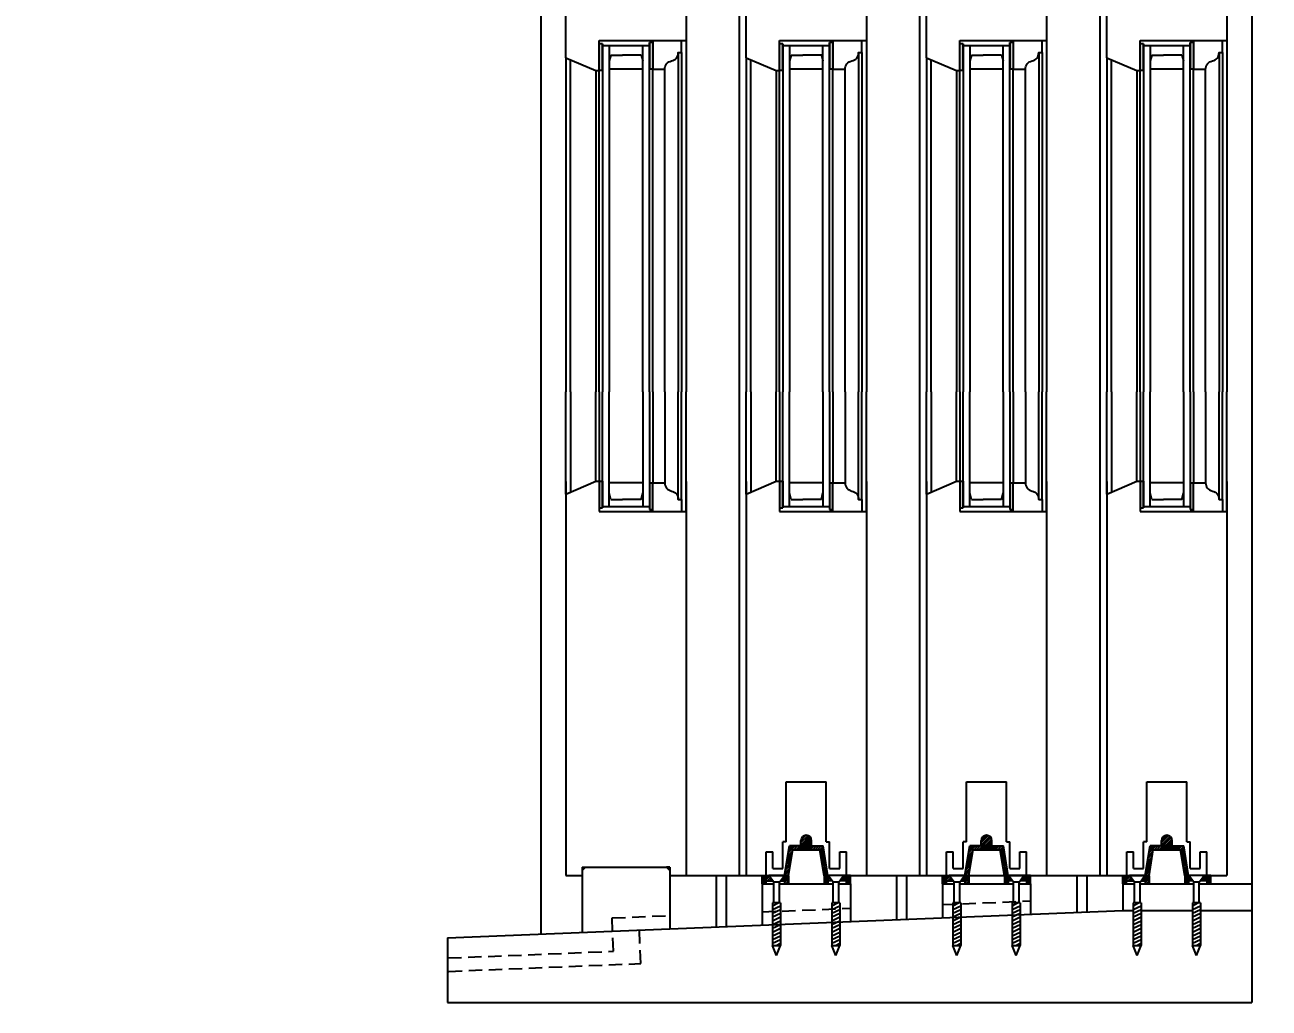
# Model space of a CAD drawing. Header units: inches. Extents: x 1985 to 11287, y 379 to 3234.
# Drawn here: x 7293.21 to 7316.5, y 1508.25 to 1526.64 of the extents above; entities that cross this region are included whole.
import ezdxf

# ---------------------------------------------------------------- set-up
doc = ezdxf.new("R2010")
doc.units = ezdxf.units.IN
doc.header["$MEASUREMENT"] = 0
doc.linetypes.add('HIDDEN', pattern=[0.375, 0.25, -0.125])
doc.layers.get('0').update_dxf_attribs({"linetype": 'CONTINUOUS'})
doc.layers.get('Defpoints').update_dxf_attribs({"linetype": 'CONTINUOUS'})
for name, color, linetype in [('glass 99', 6, 'CONTINUOUS'), ('glazing tape 99', 7, 'CONTINUOUS'), ('hardware 99', 94, 'CONTINUOUS'), ('wood detail 99', 7, 'CONTINUOUS')]:
    doc.layers.add(name, color=color, linetype=linetype)
doc.styles.get("Standard").update_dxf_attribs({"font": 'txt.shx', "width": 0.8})
doc.dimstyles.new('Elevation', dxfattribs={"dimscale": 2, "dimtxt": 0.75, "dimasz": 0.0625, "dimexe": 0.0625, "dimexo": 0.0625, "dimgap": 0.0625, "dimtad": 1, "dimdec": 5, "dimzin": 0, "dimdsep": 46, "dimlunit": 5, "dimtxsty": 'Standard', "dimblk1": 'OBLIQUE', "dimblk2": 'OBLIQUE', "dimsah": 1, "dimcen": 2, "dimdle": 0.0625, "dimclrd": 1, "dimclre": 1, "dimadec": 1, "dimazin": 0, "dimtfac": 0.375, "dimtdec": 5, "dimtmove": 0, "dimatfit": 3, "dimldrblk": 'OBLIQUE', "dimfxl": 1, "dimfrac": 2, "dimtolj": 1, "dimtzin": 0, "dimarcsym": 0})

# ---------------------------------------------------------------- blocks, each defined once
blk = doc.blocks.new('_OBLIQUE')
at = {"color": 0, "linetype": 'ByBlock'}
blk.add_line((-0.5, -0.5), (0.5, 0.5), dxfattribs=at)
blk = doc.blocks.new('*D167')
at = {"layer": 'Defpoints', "color": 0}
for p in [(7365.412, 1559.165), (7335.455, 1503.481), (7204.665, 1497.57), (7336.866, 1497.57), (7336.866, 1497.57)]:
    blk.add_point(p, dxfattribs=at)
at = {"layer": 'wood detail 99', "color": 1, "lineweight": -2}
blk.add_arc((7336.866, 1497.57), 6.078, 65.1346, 180, dxfattribs=at)
at = {"layer": 'wood detail 99', "color": 1, "lineweight": -2, "xscale": 0.125, "yscale": 0.125, "zscale": 0.125}
for p, rotation in [((7339.421, 1503.084), 335.1346450684126), ((7330.788, 1497.57), 270.000000000004)]:
    blk.add_blockref('_OBLIQUE', p, dxfattribs=dict(at, rotation=rotation))
at = {"layer": 'wood detail 99', "color": 0, "insert": (7333.123, 1503.429), "char_height": 1.5, "attachment_point": 5, "rotation": 32.5673}
blk.add_mtext('\\A1;114.9°"', dxfattribs=at)

msp = doc.modelspace()

# ---------------------------------------------------------------- hatches: boundary and pattern name
at = {"layer": 'glazing tape 99'}
h = msp.add_hatch(color=7, dxfattribs=at)
h.paths.add_polyline_path([(7304.898065, 1525.812655), (7304.960565, 1525.812655), (7304.960565, 1526.312655), (7304.898065, 1526.312655)])
h.paths.add_polyline_path([(7303.960565, 1525.789155), (7304.023065, 1525.789155), (7304.023065, 1526.289155), (7303.960565, 1526.289155)])
h = msp.add_hatch(color=7, dxfattribs=at)
h.paths.add_polyline_path([(7304.898065, 1525.812655), (7304.960565, 1525.812655), (7304.960565, 1526.312655), (7304.898065, 1526.312655)])
h.paths.add_polyline_path([(7303.960565, 1525.789155), (7304.023065, 1525.789155), (7304.023065, 1526.289155), (7303.960565, 1526.289155)])
h = msp.add_hatch(color=7, dxfattribs=at)
h.paths.add_polyline_path([(7308.273067, 1525.812655), (7308.335567, 1525.812655), (7308.335567, 1526.312655), (7308.273067, 1526.312655)])
h.paths.add_polyline_path([(7307.335567, 1525.789155), (7307.398067, 1525.789155), (7307.398067, 1526.289155), (7307.335567, 1526.289155)])
h = msp.add_hatch(color=7, dxfattribs=at)
h.paths.add_polyline_path([(7308.273067, 1525.812655), (7308.335567, 1525.812655), (7308.335567, 1526.312655), (7308.273067, 1526.312655)])
h.paths.add_polyline_path([(7307.335567, 1525.789155), (7307.398067, 1525.789155), (7307.398067, 1526.289155), (7307.335567, 1526.289155)])
h = msp.add_hatch(color=7, dxfattribs=at)
h.paths.add_polyline_path([(7311.648069, 1525.812655), (7311.710569, 1525.812655), (7311.710569, 1526.312655), (7311.648069, 1526.312655)])
h.paths.add_polyline_path([(7310.710569, 1525.789155), (7310.773069, 1525.789155), (7310.773069, 1526.289155), (7310.710569, 1526.289155)])
h = msp.add_hatch(color=7, dxfattribs=at)
h.paths.add_polyline_path([(7311.648069, 1525.812655), (7311.710569, 1525.812655), (7311.710569, 1526.312655), (7311.648069, 1526.312655)])
h.paths.add_polyline_path([(7310.710569, 1525.789155), (7310.773069, 1525.789155), (7310.773069, 1526.289155), (7310.710569, 1526.289155)])
h = msp.add_hatch(color=7, dxfattribs=at)
h.paths.add_polyline_path([(7315.023073, 1525.812655), (7315.085573, 1525.812655), (7315.085573, 1526.312655), (7315.023073, 1526.312655)])
h.paths.add_polyline_path([(7314.085573, 1525.789155), (7314.148073, 1525.789155), (7314.148073, 1526.289155), (7314.085573, 1526.289155)])
h = msp.add_hatch(color=7, dxfattribs=at)
h.paths.add_polyline_path([(7315.023073, 1525.812655), (7315.085573, 1525.812655), (7315.085573, 1526.312655), (7315.023073, 1526.312655)])
h.paths.add_polyline_path([(7314.085573, 1525.789155), (7314.148073, 1525.789155), (7314.148073, 1526.289155), (7314.085573, 1526.289155)])
h = msp.add_hatch(color=7, dxfattribs=at)
h.paths.add_polyline_path([(7304.898065, 1517.578269), (7304.960565, 1517.578269), (7304.960565, 1518.078269), (7304.898065, 1518.078269)])
h.paths.add_polyline_path([(7303.960565, 1517.606219), (7304.023065, 1517.606219), (7304.023065, 1518.106219), (7303.960565, 1518.106219)])
h = msp.add_hatch(color=7, dxfattribs=at)
h.paths.add_polyline_path([(7308.273067, 1517.578269), (7308.335567, 1517.578269), (7308.335567, 1518.078269), (7308.273067, 1518.078269)])
h.paths.add_polyline_path([(7307.335567, 1517.606219), (7307.398067, 1517.606219), (7307.398067, 1518.106219), (7307.335567, 1518.106219)])
h = msp.add_hatch(color=7, dxfattribs=at)
h.paths.add_polyline_path([(7311.648069, 1517.578269), (7311.710569, 1517.578269), (7311.710569, 1518.078269), (7311.648069, 1518.078269)])
h.paths.add_polyline_path([(7310.710569, 1517.606219), (7310.773069, 1517.606219), (7310.773069, 1518.106219), (7310.710569, 1518.106219)])
h = msp.add_hatch(color=7, dxfattribs=at)
h.paths.add_polyline_path([(7315.023071, 1517.578269), (7315.085571, 1517.578269), (7315.085571, 1518.078269), (7315.023071, 1518.078269)])
h.paths.add_polyline_path([(7314.085571, 1517.606219), (7314.148071, 1517.606219), (7314.148071, 1518.106219), (7314.085571, 1518.106219)])
at = {"layer": 'hardware 99'}
h = msp.add_hatch(dxfattribs=at)
h.set_pattern_fill('ANSI31', color=256, scale=0.25, style=0)
h.set_pattern_definition([(45, (7651.740737, -380.832976), (-0.0220970869, 0.0220970869), [])])
h.paths.add_polyline_path([(7307.136155, 1510.731218), (7307.010567, 1510.731218), (7307.010567, 1510.571218), (7307.082567, 1510.571218), (7307.082567, 1510.631218), (7307.209685, 1510.631218)])
h.paths.add_polyline_path([(7307.501622, 1510.719591), (7307.581743, 1511.209218), (7308.089391, 1511.209218), (7308.169512, 1510.719591), (7308.169512, 1510.571218), (7308.241512, 1510.571218), (7308.241512, 1510.631218), (7308.319685, 1510.631218), (7308.246155, 1510.731218), (7308.240567, 1510.731218), (7308.150567, 1511.281218), (7307.935567, 1511.281218), (7307.935567, 1511.381218, 1), (7307.735567, 1511.381218), (7307.735567, 1511.281218), (7307.520567, 1511.281218), (7307.430567, 1510.731218), (7307.424979, 1510.731218), (7307.35145, 1510.631218), (7307.429622, 1510.631218), (7307.429622, 1510.571218), (7307.501622, 1510.571218)])
h.paths.add_polyline_path([(7308.660567, 1510.731218), (7308.534979, 1510.731218), (7308.46145, 1510.631218), (7308.588567, 1510.631218), (7308.588567, 1510.571218), (7308.660567, 1510.571218)])
h = msp.add_hatch(dxfattribs=at)
h.set_pattern_fill('ANSI31', color=256, scale=0.25, style=0)
h.set_pattern_definition([(45, (7655.11574, -380.832976), (-0.0220970869, 0.0220970869), [])])
h.paths.add_polyline_path([(7310.511157, 1510.731218), (7310.385569, 1510.731218), (7310.385569, 1510.571218), (7310.457569, 1510.571218), (7310.457569, 1510.631218), (7310.584687, 1510.631218)])
h.paths.add_polyline_path([(7310.876624, 1510.719591), (7310.956745, 1511.209218), (7311.464393, 1511.209218), (7311.544514, 1510.719591), (7311.544514, 1510.571218), (7311.616514, 1510.571218), (7311.616514, 1510.631218), (7311.694687, 1510.631218), (7311.621157, 1510.731218), (7311.615569, 1510.731218), (7311.525569, 1511.281218), (7311.310569, 1511.281218), (7311.310569, 1511.381218, 1), (7311.110569, 1511.381218), (7311.110569, 1511.281218), (7310.895569, 1511.281218), (7310.805569, 1510.731218), (7310.799981, 1510.731218), (7310.726451, 1510.631218), (7310.804624, 1510.631218), (7310.804624, 1510.571218), (7310.876624, 1510.571218)])
h.paths.add_polyline_path([(7312.035569, 1510.731218), (7311.909981, 1510.731218), (7311.836451, 1510.631218), (7311.963569, 1510.631218), (7311.963569, 1510.571218), (7312.035569, 1510.571218)])
h = msp.add_hatch(dxfattribs=at)
h.set_pattern_fill('ANSI31', color=256, scale=0.25, style=0)
h.set_pattern_definition([(45, (7658.49074, -380.832976), (-0.0220970869, 0.0220970869), [])])
h.paths.add_polyline_path([(7313.886159, 1510.731218), (7313.760571, 1510.731218), (7313.760571, 1510.571218), (7313.832571, 1510.571218), (7313.832571, 1510.631218), (7313.959688, 1510.631218)])
h.paths.add_polyline_path([(7314.251626, 1510.719591), (7314.331747, 1511.209218), (7314.839395, 1511.209218), (7314.919516, 1510.719591), (7314.919516, 1510.571218), (7314.991516, 1510.571218), (7314.991516, 1510.631218), (7315.069688, 1510.631218), (7314.996159, 1510.731218), (7314.990571, 1510.731218), (7314.900571, 1511.281218), (7314.685571, 1511.281218), (7314.685571, 1511.381218, 1), (7314.485571, 1511.381218), (7314.485571, 1511.281218), (7314.270571, 1511.281218), (7314.180571, 1510.731218), (7314.174983, 1510.731218), (7314.101453, 1510.631218), (7314.179626, 1510.631218), (7314.179626, 1510.571218), (7314.251626, 1510.571218)])
h.paths.add_polyline_path([(7315.410571, 1510.731218), (7315.284983, 1510.731218), (7315.211453, 1510.631218), (7315.338571, 1510.631218), (7315.338571, 1510.571218), (7315.410571, 1510.571218)])

# ---------------------------------------------------------------- linework, layer by layer
at = {"layer": 'glass 99', "color": 6}
for p, q in [((7304.023065, 1526.289155), (7304.023065, 1519.777691)), ((7304.023065, 1526.257969), (7304.898065, 1526.257969)), ((7304.023065, 1526.257969), (7304.898065, 1526.257969)), ((7304.148065, 1526.257969), (7304.148065, 1519.777691)), ((7304.773065, 1519.777691), (7304.773065, 1526.257969)), ((7304.898065, 1519.777691), (7304.898065, 1526.312655)), ((7307.398067, 1526.289155), (7307.398067, 1519.777691)), ((7307.398067, 1526.257969), (7308.273067, 1526.257969)), ((7307.398067, 1526.257969), (7308.273067, 1526.257969)), ((7307.523067, 1526.257969), (7307.523067, 1519.777691)), ((7308.148067, 1519.777691), (7308.148067, 1526.257969)), ((7308.273067, 1519.777691), (7308.273067, 1526.312655)), ((7310.773069, 1526.289155), (7310.773069, 1519.777691)), ((7310.773069, 1526.257969), (7311.648069, 1526.257969)), ((7310.773069, 1526.257969), (7311.648069, 1526.257969)), ((7310.898069, 1526.257969), (7310.898069, 1519.777691)), ((7311.523069, 1519.777691), (7311.523069, 1526.257969)), ((7311.648069, 1519.777691), (7311.648069, 1526.312655)), ((7314.148071, 1526.289155), (7314.148071, 1519.777691)), ((7314.148073, 1526.257969), (7315.023073, 1526.257969)), ((7314.148073, 1526.257969), (7315.023073, 1526.257969)), ((7314.273071, 1526.257969), (7314.273071, 1519.777691)), ((7314.898071, 1519.777691), (7314.898071, 1526.257969)), ((7315.023071, 1519.777691), (7315.023071, 1526.312655)), ((7304.178057, 1526.077035), (7304.148065, 1525.969252)), ((7304.178057, 1526.077035), (7304.148065, 1525.969252)), ((7304.178057, 1526.077035), (7304.398065, 1526.077035)), ((7304.178057, 1526.077035), (7304.398065, 1526.077035)), ((7304.743074, 1526.077035), (7304.398065, 1526.077035)), ((7304.743074, 1526.077035), (7304.398065, 1526.077035)), ((7304.743074, 1526.077035), (7304.773065, 1525.969252)), ((7304.743074, 1526.077035), (7304.773065, 1525.969252)), ((7307.553059, 1526.077035), (7307.523067, 1525.969252)), ((7307.553059, 1526.077035), (7307.523067, 1525.969252)), ((7307.553059, 1526.077035), (7307.773067, 1526.077035)), ((7307.553059, 1526.077035), (7307.773067, 1526.077035)), ((7308.118076, 1526.077035), (7307.773067, 1526.077035)), ((7308.118076, 1526.077035), (7307.773067, 1526.077035)), ((7308.118076, 1526.077035), (7308.148067, 1525.969252)), ((7308.118076, 1526.077035), (7308.148067, 1525.969252)), ((7310.92806, 1526.077035), (7310.898069, 1525.969252)), ((7310.92806, 1526.077035), (7310.898069, 1525.969252)), ((7310.92806, 1526.077035), (7311.148069, 1526.077035)), ((7310.92806, 1526.077035), (7311.148069, 1526.077035)), ((7311.493078, 1526.077035), (7311.148069, 1526.077035)), ((7311.493078, 1526.077035), (7311.148069, 1526.077035)), ((7311.493078, 1526.077035), (7311.523069, 1525.969252)), ((7311.493078, 1526.077035), (7311.523069, 1525.969252)), ((7314.303064, 1526.077035), (7314.273073, 1525.969252)), ((7314.303064, 1526.077035), (7314.273073, 1525.969252)), ((7314.303064, 1526.077035), (7314.523073, 1526.077035)), ((7314.303064, 1526.077035), (7314.523073, 1526.077035)), ((7314.868081, 1526.077035), (7314.523073, 1526.077035)), ((7314.868081, 1526.077035), (7314.523073, 1526.077035)), ((7314.868081, 1526.077035), (7314.898073, 1525.969252)), ((7314.868081, 1526.077035), (7314.898073, 1525.969252)), ((7304.773065, 1525.812655), (7304.148065, 1525.812655)), ((7304.773065, 1525.812655), (7304.148065, 1525.812655)), ((7308.148067, 1525.812655), (7307.523067, 1525.812655)), ((7308.148067, 1525.812655), (7307.523067, 1525.812655)), ((7311.523069, 1525.812655), (7310.898069, 1525.812655)), ((7311.523069, 1525.812655), (7310.898069, 1525.812655)), ((7314.898073, 1525.812655), (7314.273073, 1525.812655)), ((7314.898073, 1525.812655), (7314.273073, 1525.812655)), ((7304.023065, 1517.606219), (7304.023065, 1519.777691)), ((7304.148065, 1517.632955), (7304.148065, 1519.777691)), ((7304.773065, 1519.777691), (7304.773065, 1517.632955)), ((7304.898065, 1519.777691), (7304.898065, 1517.578269)), ((7307.398067, 1517.606219), (7307.398067, 1519.777691)), ((7307.523067, 1517.632955), (7307.523067, 1519.777691)), ((7308.148067, 1519.777691), (7308.148067, 1517.632955)), ((7308.273067, 1519.777691), (7308.273067, 1517.578269)), ((7310.773069, 1517.606219), (7310.773069, 1519.777691)), ((7310.898069, 1517.632955), (7310.898069, 1519.777691)), ((7311.523069, 1519.777691), (7311.523069, 1517.632955)), ((7311.648069, 1519.777691), (7311.648069, 1517.578269)), ((7314.148071, 1517.606219), (7314.148071, 1519.777691)), ((7314.273071, 1517.632955), (7314.273071, 1519.777691)), ((7314.898071, 1519.777691), (7314.898071, 1517.632955)), ((7315.023071, 1519.777691), (7315.023071, 1517.578269)), ((7304.773065, 1518.078269), (7304.148065, 1518.078269)), ((7308.148067, 1518.078269), (7307.523067, 1518.078269)), ((7311.523069, 1518.078269), (7310.898069, 1518.078269)), ((7314.898071, 1518.078269), (7314.273071, 1518.078269)), ((7304.178057, 1517.765774), (7304.148065, 1517.885957)), ((7304.178057, 1517.765774), (7304.398065, 1517.765774)), ((7304.743074, 1517.765774), (7304.398065, 1517.765774)), ((7304.743074, 1517.765774), (7304.773065, 1517.885957)), ((7307.553059, 1517.765774), (7307.523067, 1517.885957)), ((7307.553059, 1517.765774), (7307.773067, 1517.765774)), ((7308.118076, 1517.765774), (7307.773067, 1517.765774)), ((7308.118076, 1517.765774), (7308.148067, 1517.885957)), ((7310.92806, 1517.765774), (7310.898069, 1517.885957)), ((7310.92806, 1517.765774), (7311.148069, 1517.765774)), ((7311.493078, 1517.765774), (7311.148069, 1517.765774)), ((7311.493078, 1517.765774), (7311.523069, 1517.885957)), ((7314.303062, 1517.765774), (7314.273071, 1517.885957)), ((7314.303062, 1517.765774), (7314.523071, 1517.765774)), ((7314.868079, 1517.765774), (7314.523071, 1517.765774)), ((7314.868079, 1517.765774), (7314.898071, 1517.885957)), ((7304.023065, 1517.632955), (7304.898065, 1517.632955)), ((7307.398067, 1517.632955), (7308.273067, 1517.632955)), ((7310.773069, 1517.632955), (7311.648069, 1517.632955)), ((7314.148071, 1517.632955), (7315.023071, 1517.632955))]:
    msp.add_line(p, q, dxfattribs=at)
at = {"layer": 'glazing tape 99'}
for p, q in [((7304.023065, 1526.289155), (7303.960565, 1526.289155)), ((7304.023065, 1526.289155), (7303.960565, 1526.289155)), ((7304.023065, 1525.789155), (7304.023065, 1526.289155)), ((7304.023065, 1525.789155), (7304.023065, 1526.289155)), ((7304.898065, 1526.312655), (7304.898065, 1525.812655)), ((7304.960565, 1526.312655), (7304.898065, 1526.312655)), ((7304.898065, 1526.312655), (7304.898065, 1525.812655)), ((7304.960565, 1526.312655), (7304.898065, 1526.312655)), ((7307.398067, 1526.289155), (7307.335567, 1526.289155)), ((7307.398067, 1526.289155), (7307.335567, 1526.289155)), ((7307.398067, 1525.789155), (7307.398067, 1526.289155)), ((7307.398067, 1525.789155), (7307.398067, 1526.289155)), ((7308.273067, 1526.312655), (7308.273067, 1525.812655)), ((7308.335567, 1526.312655), (7308.273067, 1526.312655)), ((7308.273067, 1526.312655), (7308.273067, 1525.812655)), ((7308.335567, 1526.312655), (7308.273067, 1526.312655)), ((7310.773069, 1526.289155), (7310.710569, 1526.289155)), ((7310.773069, 1526.289155), (7310.710569, 1526.289155)), ((7310.773069, 1525.789155), (7310.773069, 1526.289155)), ((7310.773069, 1525.789155), (7310.773069, 1526.289155)), ((7311.648069, 1526.312655), (7311.648069, 1525.812655)), ((7311.710569, 1526.312655), (7311.648069, 1526.312655)), ((7311.648069, 1526.312655), (7311.648069, 1525.812655)), ((7311.710569, 1526.312655), (7311.648069, 1526.312655)), ((7314.148073, 1526.289155), (7314.085573, 1526.289155)), ((7314.148073, 1526.289155), (7314.085573, 1526.289155)), ((7314.148073, 1525.789155), (7314.148073, 1526.289155)), ((7314.148073, 1525.789155), (7314.148073, 1526.289155)), ((7315.023073, 1526.312655), (7315.023073, 1525.812655)), ((7315.085573, 1526.312655), (7315.023073, 1526.312655)), ((7315.023073, 1526.312655), (7315.023073, 1525.812655)), ((7315.085573, 1526.312655), (7315.023073, 1526.312655)), ((7304.023065, 1525.789155), (7303.960565, 1525.789155)), ((7304.023065, 1525.789155), (7303.960565, 1525.789155)), ((7304.960565, 1525.812655), (7304.898065, 1525.812655)), ((7304.960565, 1525.812655), (7304.898065, 1525.812655)), ((7307.398067, 1525.789155), (7307.335567, 1525.789155)), ((7307.398067, 1525.789155), (7307.335567, 1525.789155)), ((7308.335567, 1525.812655), (7308.273067, 1525.812655)), ((7308.335567, 1525.812655), (7308.273067, 1525.812655)), ((7310.773069, 1525.789155), (7310.710569, 1525.789155)), ((7310.773069, 1525.789155), (7310.710569, 1525.789155)), ((7311.710569, 1525.812655), (7311.648069, 1525.812655)), ((7311.710569, 1525.812655), (7311.648069, 1525.812655)), ((7314.148073, 1525.789155), (7314.085573, 1525.789155)), ((7314.148073, 1525.789155), (7314.085573, 1525.789155)), ((7315.085573, 1525.812655), (7315.023073, 1525.812655)), ((7315.085573, 1525.812655), (7315.023073, 1525.812655)), ((7303.960565, 1518.106219), (7304.023065, 1518.106219)), ((7304.023065, 1518.106219), (7304.023065, 1517.606219)), ((7304.898065, 1518.078269), (7304.898065, 1517.578269)), ((7307.335567, 1518.106219), (7307.398067, 1518.106219)), ((7307.398067, 1518.106219), (7307.398067, 1517.606219)), ((7308.273067, 1518.078269), (7308.273067, 1517.578269)), ((7310.710569, 1518.106219), (7310.773069, 1518.106219)), ((7310.773069, 1518.106219), (7310.773069, 1517.606219)), ((7311.648069, 1518.078269), (7311.648069, 1517.578269)), ((7314.085571, 1518.106219), (7314.148071, 1518.106219)), ((7314.148071, 1518.106219), (7314.148071, 1517.606219)), ((7315.023071, 1518.078269), (7315.023071, 1517.578269)), ((7303.960565, 1517.606219), (7304.023065, 1517.606219)), ((7307.335567, 1517.606219), (7307.398067, 1517.606219)), ((7310.710569, 1517.606219), (7310.773069, 1517.606219)), ((7314.085571, 1517.606219), (7314.148071, 1517.606219))]:
    msp.add_line(p, q, dxfattribs=at)
at = {"layer": 'glazing tape 99', "color": 7}
for p, q in [((7304.898065, 1518.078269), (7304.960565, 1518.078269)), ((7308.273067, 1518.078269), (7308.335567, 1518.078269)), ((7311.648069, 1518.078269), (7311.710569, 1518.078269)), ((7315.023071, 1518.078269), (7315.085571, 1518.078269)), ((7304.898065, 1517.578269), (7304.960565, 1517.578269)), ((7308.273067, 1517.578269), (7308.335567, 1517.578269)), ((7311.648069, 1517.578269), (7311.710569, 1517.578269)), ((7315.023071, 1517.578269), (7315.085571, 1517.578269))]:
    msp.add_line(p, q, dxfattribs=at)
at = {"layer": 'hardware 99'}
for p, q in [((7307.430567, 1510.731218), (7307.520567, 1511.281218)), ((7307.735567, 1511.281218), (7307.520567, 1511.281218)), ((7307.735567, 1511.281218), (7307.735567, 1511.381218)), ((7307.935567, 1511.281218), (7307.935567, 1511.381218)), ((7307.935567, 1511.281218), (7308.150567, 1511.281218)), ((7308.240567, 1510.731218), (7308.150567, 1511.281218)), ((7310.805569, 1510.731218), (7310.895569, 1511.281218)), ((7311.110569, 1511.281218), (7310.895569, 1511.281218)), ((7311.110569, 1511.281218), (7311.110569, 1511.381218)), ((7311.310569, 1511.281218), (7311.310569, 1511.381218)), ((7311.310569, 1511.281218), (7311.525569, 1511.281218)), ((7311.615569, 1510.731218), (7311.525569, 1511.281218)), ((7314.180571, 1510.731218), (7314.270571, 1511.281218)), ((7314.485571, 1511.281218), (7314.270571, 1511.281218)), ((7314.485571, 1511.281218), (7314.485571, 1511.381218)), ((7314.685571, 1511.281218), (7314.685571, 1511.381218)), ((7314.685571, 1511.281218), (7314.900571, 1511.281218)), ((7314.990571, 1510.731218), (7314.900571, 1511.281218)), ((7307.501622, 1510.719591), (7307.581743, 1511.209218)), ((7307.581743, 1511.209218), (7308.089391, 1511.209218)), ((7308.169512, 1510.719591), (7308.089391, 1511.209218)), ((7310.876624, 1510.719591), (7310.956745, 1511.209218)), ((7310.956745, 1511.209218), (7311.464393, 1511.209218)), ((7311.544514, 1510.719591), (7311.464393, 1511.209218)), ((7314.251626, 1510.719591), (7314.331747, 1511.209218)), ((7314.331747, 1511.209218), (7314.839395, 1511.209218)), ((7314.919516, 1510.719591), (7314.839395, 1511.209218)), ((7307.010567, 1510.571218), (7307.010567, 1510.731218)), ((7307.010567, 1510.731218), (7307.430567, 1510.731218)), ((7307.010567, 1510.571218), (7307.082567, 1510.571218)), ((7307.082567, 1510.571218), (7307.082567, 1510.631218)), ((7307.082567, 1510.631218), (7307.209685, 1510.631218)), ((7307.228067, 1510.606218), (7307.136155, 1510.731218)), ((7307.424979, 1510.731218), (7307.136155, 1510.731218)), ((7307.228067, 1510.213718), (7307.228067, 1510.606218)), ((7307.333067, 1510.606218), (7307.228067, 1510.606218)), ((7307.333067, 1510.606218), (7307.424979, 1510.731218)), ((7307.333067, 1510.213718), (7307.333067, 1510.606218)), ((7307.35145, 1510.631218), (7307.429622, 1510.631218)), ((7307.429622, 1510.631218), (7307.429622, 1510.571218)), ((7307.429622, 1510.571218), (7307.501622, 1510.571218)), ((7307.501622, 1510.719591), (7307.501622, 1510.571218)), ((7308.169512, 1510.719591), (7308.169512, 1510.571218)), ((7308.169512, 1510.571218), (7308.241512, 1510.571218)), ((7308.660567, 1510.731218), (7308.240567, 1510.731218)), ((7308.319685, 1510.631218), (7308.241512, 1510.631218)), ((7308.241512, 1510.631218), (7308.241512, 1510.571218)), ((7308.338067, 1510.606218), (7308.246155, 1510.731218)), ((7308.534979, 1510.731218), (7308.246155, 1510.731218)), ((7308.338067, 1510.213718), (7308.338067, 1510.606218)), ((7308.443067, 1510.606218), (7308.338067, 1510.606218)), ((7308.443067, 1510.606218), (7308.534979, 1510.731218)), ((7308.443067, 1510.213718), (7308.443067, 1510.606218)), ((7308.588567, 1510.631218), (7308.46145, 1510.631218)), ((7308.588567, 1510.571218), (7308.588567, 1510.631218)), ((7308.588567, 1510.571218), (7308.660567, 1510.571218)), ((7308.660567, 1510.571218), (7308.660567, 1510.731218)), ((7310.385569, 1510.571218), (7310.385569, 1510.731218)), ((7310.385569, 1510.731218), (7310.805569, 1510.731218)), ((7310.385569, 1510.571218), (7310.457569, 1510.571218)), ((7310.457569, 1510.571218), (7310.457569, 1510.631218)), ((7310.457569, 1510.631218), (7310.584687, 1510.631218)), ((7310.603069, 1510.606218), (7310.511157, 1510.731218)), ((7310.799981, 1510.731218), (7310.511157, 1510.731218)), ((7310.603069, 1510.213718), (7310.603069, 1510.606218)), ((7310.708069, 1510.606218), (7310.603069, 1510.606218)), ((7310.708069, 1510.606218), (7310.799981, 1510.731218)), ((7310.708069, 1510.213718), (7310.708069, 1510.606218)), ((7310.726451, 1510.631218), (7310.804624, 1510.631218)), ((7310.804624, 1510.631218), (7310.804624, 1510.571218)), ((7310.804624, 1510.571218), (7310.876624, 1510.571218)), ((7310.876624, 1510.719591), (7310.876624, 1510.571218)), ((7311.544514, 1510.719591), (7311.544514, 1510.571218)), ((7311.544514, 1510.571218), (7311.616514, 1510.571218)), ((7312.035569, 1510.731218), (7311.615569, 1510.731218)), ((7311.694687, 1510.631218), (7311.616514, 1510.631218)), ((7311.616514, 1510.631218), (7311.616514, 1510.571218)), ((7311.713069, 1510.606218), (7311.621157, 1510.731218)), ((7311.909981, 1510.731218), (7311.621157, 1510.731218)), ((7311.713069, 1510.213718), (7311.713069, 1510.606218)), ((7311.818069, 1510.606218), (7311.713069, 1510.606218)), ((7311.818069, 1510.606218), (7311.909981, 1510.731218)), ((7311.818069, 1510.213718), (7311.818069, 1510.606218)), ((7311.963569, 1510.631218), (7311.836451, 1510.631218)), ((7311.963569, 1510.571218), (7311.963569, 1510.631218)), ((7311.963569, 1510.571218), (7312.035569, 1510.571218)), ((7312.035569, 1510.571218), (7312.035569, 1510.731218)), ((7313.760571, 1510.571218), (7313.760571, 1510.731218)), ((7313.760571, 1510.731218), (7314.180571, 1510.731218)), ((7313.760571, 1510.571218), (7313.832571, 1510.571218)), ((7313.832571, 1510.571218), (7313.832571, 1510.631218)), ((7313.832571, 1510.631218), (7313.959688, 1510.631218)), ((7313.978071, 1510.606218), (7313.886159, 1510.731218)), ((7314.174983, 1510.731218), (7313.886159, 1510.731218)), ((7313.978071, 1510.213718), (7313.978071, 1510.606218)), ((7314.083071, 1510.606218), (7313.978071, 1510.606218)), ((7314.083071, 1510.606218), (7314.174983, 1510.731218)), ((7314.083071, 1510.213718), (7314.083071, 1510.606218)), ((7314.101453, 1510.631218), (7314.179626, 1510.631218)), ((7314.179626, 1510.631218), (7314.179626, 1510.571218)), ((7314.179626, 1510.571218), (7314.251626, 1510.571218)), ((7314.251626, 1510.719591), (7314.251626, 1510.571218)), ((7314.919516, 1510.719591), (7314.919516, 1510.571218)), ((7314.919516, 1510.571218), (7314.991516, 1510.571218)), ((7315.410571, 1510.731218), (7314.990571, 1510.731218)), ((7315.069688, 1510.631218), (7314.991516, 1510.631218)), ((7314.991516, 1510.631218), (7314.991516, 1510.571218)), ((7315.088071, 1510.606218), (7314.996159, 1510.731218)), ((7315.284983, 1510.731218), (7314.996159, 1510.731218)), ((7315.088071, 1510.213718), (7315.088071, 1510.606218)), ((7315.193071, 1510.606218), (7315.088071, 1510.606218)), ((7315.193071, 1510.606218), (7315.284983, 1510.731218)), ((7315.193071, 1510.213718), (7315.193071, 1510.606218)), ((7315.338571, 1510.631218), (7315.211453, 1510.631218)), ((7315.338571, 1510.571218), (7315.338571, 1510.631218)), ((7315.338571, 1510.571218), (7315.410571, 1510.571218)), ((7315.410571, 1510.571218), (7315.410571, 1510.731218)), ((7307.355567, 1510.213718), (7307.205567, 1510.213718)), ((7307.205567, 1510.213718), (7307.205567, 1509.421218)), ((7307.205567, 1510.163296), (7307.307299, 1510.213718)), ((7307.205567, 1510.092879), (7307.355567, 1510.163296)), ((7307.205567, 1510.022463), (7307.355567, 1510.092879)), ((7307.355567, 1510.213718), (7307.355567, 1509.421218)), ((7308.465567, 1510.213718), (7308.315567, 1510.213718)), ((7308.315567, 1510.213718), (7308.315567, 1509.421218)), ((7308.315567, 1510.163296), (7308.417299, 1510.213718)), ((7308.315567, 1510.092879), (7308.465567, 1510.163296)), ((7308.315567, 1510.022463), (7308.465567, 1510.092879)), ((7308.465567, 1510.213718), (7308.465567, 1509.421218)), ((7310.730569, 1510.213718), (7310.580569, 1510.213718)), ((7310.580569, 1510.213718), (7310.580569, 1509.421218)), ((7310.580569, 1510.163296), (7310.6823, 1510.213718)), ((7310.580569, 1510.092879), (7310.730569, 1510.163296)), ((7310.580569, 1510.022463), (7310.730569, 1510.092879)), ((7310.730569, 1510.213718), (7310.730569, 1509.421218)), ((7311.840569, 1510.213718), (7311.690569, 1510.213718)), ((7311.690569, 1510.213718), (7311.690569, 1509.421218)), ((7311.690569, 1510.163296), (7311.7923, 1510.213718)), ((7311.690569, 1510.092879), (7311.840569, 1510.163296)), ((7311.690569, 1510.022463), (7311.840569, 1510.092879)), ((7311.840569, 1510.213718), (7311.840569, 1509.421218)), ((7314.105571, 1510.213718), (7313.955571, 1510.213718)), ((7313.955571, 1510.213718), (7313.955571, 1509.421218)), ((7313.955571, 1510.163296), (7314.057302, 1510.213718)), ((7313.955571, 1510.092879), (7314.105571, 1510.163296)), ((7313.955571, 1510.022463), (7314.105571, 1510.092879)), ((7314.105571, 1510.213718), (7314.105571, 1509.421218)), ((7315.215571, 1510.213718), (7315.065571, 1510.213718)), ((7315.065571, 1510.213718), (7315.065571, 1509.421218)), ((7315.065571, 1510.163296), (7315.167302, 1510.213718)), ((7315.065571, 1510.092879), (7315.215571, 1510.163296)), ((7315.065571, 1510.022463), (7315.215571, 1510.092879)), ((7315.215571, 1510.213718), (7315.215571, 1509.421218)), ((7307.205567, 1509.952047), (7307.355567, 1510.022463)), ((7307.205567, 1509.88163), (7307.355567, 1509.952047)), ((7307.205567, 1509.811214), (7307.355567, 1509.88163)), ((7308.315567, 1509.952047), (7308.465567, 1510.022463)), ((7308.315567, 1509.88163), (7308.465567, 1509.952047)), ((7308.315567, 1509.811214), (7308.465567, 1509.88163)), ((7310.580569, 1509.952047), (7310.730569, 1510.022463)), ((7310.580569, 1509.88163), (7310.730569, 1509.952047)), ((7310.580569, 1509.811214), (7310.730569, 1509.88163)), ((7311.690569, 1509.952047), (7311.840569, 1510.022463)), ((7311.690569, 1509.88163), (7311.840569, 1509.952047)), ((7311.690569, 1509.811214), (7311.840569, 1509.88163)), ((7313.955571, 1509.952047), (7314.105571, 1510.022463)), ((7313.955571, 1509.88163), (7314.105571, 1509.952047)), ((7313.955571, 1509.811214), (7314.105571, 1509.88163)), ((7315.065571, 1509.952047), (7315.215571, 1510.022463)), ((7315.065571, 1509.88163), (7315.215571, 1509.952047)), ((7315.065571, 1509.811214), (7315.215571, 1509.88163)), ((7307.205567, 1509.740798), (7307.355567, 1509.811214)), ((7307.205567, 1509.670381), (7307.355567, 1509.740798)), ((7307.205567, 1509.599965), (7307.355567, 1509.670381)), ((7307.205567, 1509.529549), (7307.355567, 1509.599965)), ((7308.315567, 1509.740798), (7308.465567, 1509.811214)), ((7308.315567, 1509.670381), (7308.465567, 1509.740798)), ((7308.315567, 1509.599965), (7308.465567, 1509.670381)), ((7308.315567, 1509.529549), (7308.465567, 1509.599965)), ((7310.580569, 1509.740798), (7310.730569, 1509.811214)), ((7310.580569, 1509.670381), (7310.730569, 1509.740798)), ((7310.580569, 1509.599965), (7310.730569, 1509.670381)), ((7310.580569, 1509.529549), (7310.730569, 1509.599965)), ((7311.690569, 1509.740798), (7311.840569, 1509.811214)), ((7311.690569, 1509.670381), (7311.840569, 1509.740798)), ((7311.690569, 1509.599965), (7311.840569, 1509.670381)), ((7311.690569, 1509.529549), (7311.840569, 1509.599965)), ((7313.955571, 1509.740798), (7314.105571, 1509.811214)), ((7313.955571, 1509.670381), (7314.105571, 1509.740798)), ((7313.955571, 1509.599965), (7314.105571, 1509.670381)), ((7313.955571, 1509.529549), (7314.105571, 1509.599965)), ((7315.065571, 1509.740798), (7315.215571, 1509.811214)), ((7315.065571, 1509.670381), (7315.215571, 1509.740798)), ((7315.065571, 1509.599965), (7315.215571, 1509.670381)), ((7315.065571, 1509.529549), (7315.215571, 1509.599965)), ((7307.205567, 1509.459133), (7307.355567, 1509.529549)), ((7307.280567, 1509.231218), (7307.205567, 1509.421218)), ((7307.205567, 1509.421218), (7307.355567, 1509.421218)), ((7307.274803, 1509.421218), (7307.355567, 1509.459133)), ((7307.280567, 1509.231218), (7307.355567, 1509.421218)), ((7308.315567, 1509.459133), (7308.465567, 1509.529549)), ((7308.390567, 1509.231218), (7308.315567, 1509.421218)), ((7308.315567, 1509.421218), (7308.465567, 1509.421218)), ((7308.384803, 1509.421218), (7308.465567, 1509.459133)), ((7308.390567, 1509.231218), (7308.465567, 1509.421218)), ((7310.580569, 1509.459133), (7310.730569, 1509.529549)), ((7310.655569, 1509.231218), (7310.580569, 1509.421218)), ((7310.580569, 1509.421218), (7310.730569, 1509.421218)), ((7310.649805, 1509.421218), (7310.730569, 1509.459133)), ((7310.655569, 1509.231218), (7310.730569, 1509.421218)), ((7311.690569, 1509.459133), (7311.840569, 1509.529549)), ((7311.765569, 1509.231218), (7311.690569, 1509.421218)), ((7311.690569, 1509.421218), (7311.840569, 1509.421218)), ((7311.759805, 1509.421218), (7311.840569, 1509.459133)), ((7311.765569, 1509.231218), (7311.840569, 1509.421218)), ((7313.955571, 1509.459133), (7314.105571, 1509.529549)), ((7314.030571, 1509.231218), (7313.955571, 1509.421218)), ((7313.955571, 1509.421218), (7314.105571, 1509.421218)), ((7314.024807, 1509.421218), (7314.105571, 1509.459133)), ((7314.030571, 1509.231218), (7314.105571, 1509.421218)), ((7315.065571, 1509.459133), (7315.215571, 1509.529549)), ((7315.140571, 1509.231218), (7315.065571, 1509.421218)), ((7315.065571, 1509.421218), (7315.215571, 1509.421218)), ((7315.134807, 1509.421218), (7315.215571, 1509.459133)), ((7315.140571, 1509.231218), (7315.215571, 1509.421218))]:
    msp.add_line(p, q, dxfattribs=at)
for centre in [(7307.835567, 1511.381218), (7311.210569, 1511.381218), (7314.585571, 1511.381218)]:
    msp.add_arc(centre, 0.1, 0, 180, dxfattribs=at)
at = {"layer": 'wood detail 99'}
for p, q in [((7302.867315, 1532.351703), (7302.867315, 1509.630341)), ((7302.867315, 1532.351703), (7302.867315, 1524.656868)), ((7303.335565, 1526.030226), (7303.335565, 1529.598703)), ((7303.335565, 1526.030226), (7303.335565, 1529.536203)), ((7303.335565, 1526.030226), (7303.335565, 1529.536203)), ((7305.585565, 1529.598703), (7305.585565, 1526.351669)), ((7305.585565, 1529.536203), (7305.585565, 1526.351669)), ((7306.585567, 1510.731218), (7306.585567, 1529.598703)), ((7306.710567, 1526.030226), (7306.710567, 1529.536203)), ((7306.710567, 1526.030226), (7306.710567, 1529.536203)), ((7308.960567, 1529.598703), (7308.960567, 1526.351669)), ((7308.960567, 1529.598703), (7308.960567, 1526.351669)), ((7309.960569, 1510.731218), (7309.960569, 1529.598703)), ((7310.085569, 1526.030226), (7310.085569, 1529.536203)), ((7310.085569, 1526.030226), (7310.085569, 1529.536203)), ((7312.335569, 1529.598703), (7312.335569, 1526.351669)), ((7312.335569, 1529.598703), (7312.335569, 1526.351669)), ((7313.335573, 1510.731218), (7313.335573, 1529.598703)), ((7313.460573, 1526.030226), (7313.460573, 1529.536203)), ((7313.460573, 1526.030226), (7313.460573, 1529.536203)), ((7315.710573, 1529.598703), (7315.710573, 1526.351669)), ((7315.710573, 1529.598703), (7315.710573, 1526.351669)), ((7316.179323, 1529.098703), (7316.179323, 1510.731218)), ((7316.179323, 1529.098703), (7316.179323, 1524.656868)), ((7303.960565, 1525.789155), (7303.960565, 1526.351669)), ((7303.960565, 1525.789155), (7303.960565, 1526.351669)), ((7305.437065, 1526.125155), (7305.437065, 1519.777691)), ((7305.499565, 1526.125155), (7305.499565, 1519.777691)), ((7305.585565, 1526.351669), (7305.585565, 1519.777691)), ((7307.335567, 1525.789155), (7307.335567, 1526.351669)), ((7307.335567, 1525.789155), (7307.335567, 1526.351669)), ((7308.812067, 1526.125155), (7308.812067, 1519.777691)), ((7308.874567, 1526.125155), (7308.874567, 1519.777691)), ((7308.960567, 1526.351669), (7308.960567, 1519.777691)), ((7310.710569, 1525.789155), (7310.710569, 1526.351669)), ((7310.710569, 1525.789155), (7310.710569, 1526.351669)), ((7312.187069, 1526.125155), (7312.187069, 1519.777691)), ((7312.249569, 1526.125155), (7312.249569, 1519.777691)), ((7312.335569, 1526.351669), (7312.335569, 1519.777691)), ((7314.085573, 1525.789155), (7314.085573, 1526.351669)), ((7314.085573, 1525.789155), (7314.085573, 1526.351669)), ((7315.562071, 1526.125155), (7315.562071, 1519.777691)), ((7315.624571, 1526.125155), (7315.624571, 1519.777691)), ((7315.710571, 1526.351669), (7315.710571, 1519.777691)), ((7303.335565, 1526.030226), (7303.335565, 1519.777691)), ((7306.710567, 1526.030226), (7306.710567, 1519.777691)), ((7310.085569, 1526.030226), (7310.085569, 1519.777691)), ((7313.460571, 1526.030226), (7313.460571, 1519.777691)), ((7303.898065, 1525.789155), (7303.960565, 1525.789155)), ((7303.898065, 1525.789155), (7303.898065, 1519.777691)), ((7303.898065, 1525.789155), (7303.960565, 1525.789155)), ((7303.960565, 1519.777691), (7303.960565, 1525.789155)), ((7304.960565, 1519.777691), (7304.960565, 1525.812655)), ((7305.187065, 1519.777691), (7305.187065, 1525.812655)), ((7307.273067, 1525.789155), (7307.335567, 1525.789155)), ((7307.273067, 1525.789155), (7307.273067, 1519.777691)), ((7307.273067, 1525.789155), (7307.335567, 1525.789155)), ((7307.335567, 1519.777691), (7307.335567, 1525.789155)), ((7308.335567, 1519.777691), (7308.335567, 1525.812655)), ((7308.562067, 1519.777691), (7308.562067, 1525.812655)), ((7310.648069, 1525.789155), (7310.710569, 1525.789155)), ((7310.648069, 1525.789155), (7310.648069, 1519.777691)), ((7310.648069, 1525.789155), (7310.710569, 1525.789155)), ((7310.710569, 1519.777691), (7310.710569, 1525.789155)), ((7311.710569, 1519.777691), (7311.710569, 1525.812655)), ((7311.937069, 1519.777691), (7311.937069, 1525.812655)), ((7314.023071, 1525.789155), (7314.023071, 1519.777691)), ((7314.023073, 1525.789155), (7314.085573, 1525.789155)), ((7314.023073, 1525.789155), (7314.085573, 1525.789155)), ((7314.085571, 1519.777691), (7314.085571, 1525.789155)), ((7315.085571, 1519.777691), (7315.085571, 1525.812655)), ((7315.312071, 1519.777691), (7315.312071, 1525.812655)), ((7303.335565, 1517.860698), (7303.335565, 1519.777691)), ((7303.335565, 1519.414269), (7303.335565, 1519.777691)), ((7303.335565, 1517.865148), (7303.335565, 1519.777691)), ((7303.898065, 1518.106219), (7303.898065, 1519.777691)), ((7303.960565, 1519.777691), (7303.960565, 1518.101769)), ((7304.960565, 1519.777691), (7304.960565, 1518.078269)), ((7305.187065, 1519.777691), (7305.187065, 1518.078269)), ((7305.437065, 1517.765769), (7305.437065, 1519.777691)), ((7305.499565, 1517.765769), (7305.499565, 1519.777691)), ((7305.585565, 1519.414269), (7305.585565, 1519.777691)), ((7305.585565, 1517.539255), (7305.585565, 1519.777691)), ((7306.710567, 1517.860698), (7306.710567, 1519.777691)), ((7306.710567, 1519.414269), (7306.710567, 1519.777691)), ((7306.710567, 1517.865148), (7306.710567, 1519.777691)), ((7307.273067, 1518.106219), (7307.273067, 1519.777691)), ((7307.335567, 1519.777691), (7307.335567, 1518.101769)), ((7308.335567, 1519.777691), (7308.335567, 1518.078269)), ((7308.562067, 1519.777691), (7308.562067, 1518.078269)), ((7308.812067, 1517.765769), (7308.812067, 1519.777691)), ((7308.874567, 1517.765769), (7308.874567, 1519.777691)), ((7308.960567, 1519.414269), (7308.960567, 1519.777691)), ((7308.960567, 1517.539255), (7308.960567, 1519.777691)), ((7310.085569, 1517.860698), (7310.085569, 1519.777691)), ((7310.085569, 1519.414269), (7310.085569, 1519.777691)), ((7310.085569, 1517.865148), (7310.085569, 1519.777691)), ((7310.648069, 1518.106219), (7310.648069, 1519.777691)), ((7310.710569, 1519.777691), (7310.710569, 1518.101769)), ((7311.710569, 1519.777691), (7311.710569, 1518.078269)), ((7311.937069, 1519.777691), (7311.937069, 1518.078269)), ((7312.187069, 1517.765769), (7312.187069, 1519.777691)), ((7312.249569, 1517.765769), (7312.249569, 1519.777691)), ((7312.335569, 1519.414269), (7312.335569, 1519.777691)), ((7312.335569, 1517.539255), (7312.335569, 1519.777691)), ((7313.460571, 1517.860698), (7313.460571, 1519.777691)), ((7313.460571, 1519.414269), (7313.460571, 1519.777691)), ((7313.460571, 1517.865148), (7313.460571, 1519.777691)), ((7314.023071, 1518.106219), (7314.023071, 1519.777691)), ((7314.085571, 1519.777691), (7314.085571, 1518.101769)), ((7315.085571, 1519.777691), (7315.085571, 1518.078269)), ((7315.312071, 1519.777691), (7315.312071, 1518.078269)), ((7315.562071, 1517.765769), (7315.562071, 1519.777691)), ((7315.624571, 1517.765769), (7315.624571, 1519.777691)), ((7315.710571, 1519.414269), (7315.710571, 1519.777691)), ((7315.710571, 1517.539255), (7315.710571, 1519.777691)), ((7303.335565, 1518.101769), (7303.335565, 1516.582798)), ((7303.898065, 1518.106219), (7303.960565, 1518.106219)), ((7303.898065, 1518.106219), (7303.960565, 1518.106219)), ((7303.960565, 1518.106219), (7303.960565, 1517.539255)), ((7303.960565, 1518.106219), (7303.960565, 1517.539255)), ((7303.960565, 1518.106219), (7303.960565, 1517.539255)), ((7303.960565, 1518.101769), (7303.960565, 1517.539255)), ((7303.960565, 1518.101769), (7303.960565, 1517.539255)), ((7303.960565, 1518.101769), (7303.960565, 1517.539255)), ((7305.585565, 1518.101769), (7305.585565, 1516.582798)), ((7306.710567, 1518.101769), (7306.710567, 1516.582798)), ((7307.273067, 1518.106219), (7307.335567, 1518.106219)), ((7307.273067, 1518.106219), (7307.335567, 1518.106219)), ((7307.335567, 1518.106219), (7307.335567, 1517.539255)), ((7307.335567, 1518.106219), (7307.335567, 1517.539255)), ((7307.335567, 1518.106219), (7307.335567, 1517.539255)), ((7307.335567, 1518.101769), (7307.335567, 1517.539255)), ((7307.335567, 1518.101769), (7307.335567, 1517.539255)), ((7307.335567, 1518.101769), (7307.335567, 1517.539255)), ((7308.960567, 1518.101769), (7308.960567, 1516.582798)), ((7310.085569, 1518.101769), (7310.085569, 1516.582798)), ((7310.648069, 1518.106219), (7310.710569, 1518.106219)), ((7310.648069, 1518.106219), (7310.710569, 1518.106219)), ((7310.710569, 1518.106219), (7310.710569, 1517.539255)), ((7310.710569, 1518.106219), (7310.710569, 1517.539255)), ((7310.710569, 1518.106219), (7310.710569, 1517.539255)), ((7310.710569, 1518.101769), (7310.710569, 1517.539255)), ((7310.710569, 1518.101769), (7310.710569, 1517.539255)), ((7310.710569, 1518.101769), (7310.710569, 1517.539255)), ((7312.335569, 1518.101769), (7312.335569, 1516.582798)), ((7313.460571, 1518.101769), (7313.460571, 1516.582798)), ((7314.023071, 1518.106219), (7314.085571, 1518.106219)), ((7314.023071, 1518.106219), (7314.085571, 1518.106219)), ((7314.085571, 1518.106219), (7314.085571, 1517.539255)), ((7314.085571, 1518.106219), (7314.085571, 1517.539255)), ((7314.085571, 1518.106219), (7314.085571, 1517.539255)), ((7314.085571, 1518.101769), (7314.085571, 1517.539255)), ((7314.085571, 1518.101769), (7314.085571, 1517.539255)), ((7314.085571, 1518.101769), (7314.085571, 1517.539255)), ((7315.710571, 1518.101769), (7315.710571, 1516.582798)), ((7303.335565, 1517.265057), (7303.335565, 1510.731218)), ((7305.585565, 1517.265057), (7305.585565, 1510.731218)), ((7306.710567, 1517.265057), (7306.710567, 1510.731218)), ((7308.960567, 1517.265057), (7308.960567, 1510.731218)), ((7310.085569, 1517.265057), (7310.085569, 1510.731218)), ((7312.335569, 1517.265057), (7312.335569, 1510.731218)), ((7313.460571, 1517.265057), (7313.460571, 1510.731218)), ((7315.710571, 1517.265057), (7315.710571, 1510.731218)), ((7307.460567, 1511.356218), (7307.460567, 1512.481218)), ((7307.460567, 1512.481218), (7308.210567, 1512.481218)), ((7308.210567, 1511.356218), (7308.210567, 1512.481218)), ((7310.835569, 1511.356218), (7310.835569, 1512.481218)), ((7310.835569, 1512.481218), (7311.585569, 1512.481218)), ((7311.585569, 1511.356218), (7311.585569, 1512.481218)), ((7314.210571, 1511.356218), (7314.210571, 1512.481218)), ((7314.210571, 1512.481218), (7314.960571, 1512.481218)), ((7314.960571, 1511.356218), (7314.960571, 1512.481218)), ((7307.398067, 1510.856218), (7307.398067, 1511.356218)), ((7307.460567, 1511.356218), (7307.398067, 1511.356218)), ((7308.210567, 1511.356218), (7308.273067, 1511.356218)), ((7308.273067, 1510.856218), (7308.273067, 1511.356218)), ((7310.773069, 1510.856218), (7310.773069, 1511.356218)), ((7310.835569, 1511.356218), (7310.773069, 1511.356218)), ((7311.585569, 1511.356218), (7311.648069, 1511.356218)), ((7311.648069, 1510.856218), (7311.648069, 1511.356218)), ((7314.148071, 1510.856218), (7314.148071, 1511.356218)), ((7314.210571, 1511.356218), (7314.148071, 1511.356218)), ((7314.960571, 1511.356218), (7315.023071, 1511.356218)), ((7315.023071, 1510.856218), (7315.023071, 1511.356218)), ((7307.085567, 1511.168718), (7307.210567, 1511.168718)), ((7307.085567, 1510.731218), (7307.085567, 1511.168718)), ((7307.210567, 1510.856218), (7307.210567, 1511.168718)), ((7308.460567, 1511.168718), (7308.585567, 1511.168718)), ((7308.460567, 1510.856218), (7308.460567, 1511.168718)), ((7308.585567, 1510.731218), (7308.585567, 1511.168718)), ((7310.460569, 1511.168718), (7310.585569, 1511.168718)), ((7310.460569, 1510.731218), (7310.460569, 1511.168718)), ((7310.585569, 1510.856218), (7310.585569, 1511.168718)), ((7311.835569, 1511.168718), (7311.960569, 1511.168718)), ((7311.835569, 1510.856218), (7311.835569, 1511.168718)), ((7311.960569, 1510.731218), (7311.960569, 1511.168718)), ((7313.835571, 1511.168718), (7313.960571, 1511.168718)), ((7313.835571, 1510.731218), (7313.835571, 1511.168718)), ((7313.960571, 1510.856218), (7313.960571, 1511.168718)), ((7315.210571, 1511.168718), (7315.335571, 1511.168718)), ((7315.210571, 1510.856218), (7315.210571, 1511.168718)), ((7315.335571, 1510.731218), (7315.335571, 1511.168718)), ((7303.640565, 1510.885218), (7305.280565, 1510.885218)), ((7303.640565, 1510.885218), (7303.640565, 1509.661637)), ((7303.703065, 1510.885218), (7303.640565, 1510.822718)), ((7305.280565, 1510.885218), (7305.218065, 1510.885218)), ((7305.218065, 1510.885218), (7305.280565, 1510.822718)), ((7305.280565, 1510.885218), (7305.280565, 1509.728012)), ((7307.210567, 1510.856218), (7307.398067, 1510.856218)), ((7308.273067, 1510.856218), (7308.460567, 1510.856218)), ((7310.585569, 1510.856218), (7310.773069, 1510.856218)), ((7311.648069, 1510.856218), (7311.835569, 1510.856218)), ((7313.960571, 1510.856218), (7314.148071, 1510.856218)), ((7315.023071, 1510.856218), (7315.210571, 1510.856218)), ((7303.335565, 1510.731218), (7303.640565, 1510.731218)), ((7305.280565, 1510.731218), (7305.585565, 1510.731218)), ((7305.280565, 1510.731218), (7305.585565, 1510.731218)), ((7305.460565, 1510.731218), (7307.010567, 1510.731218)), ((7306.148065, 1510.731218), (7306.148065, 1509.763121)), ((7306.335565, 1510.731218), (7306.335565, 1509.77071)), ((7306.710567, 1510.731218), (7307.085567, 1510.731218)), ((7307.010567, 1510.571218), (7307.228067, 1510.571218)), ((7307.010567, 1510.571218), (7307.010567, 1509.798029)), ((7307.333067, 1510.571218), (7308.338067, 1510.571218)), ((7308.443067, 1510.571218), (7308.660567, 1510.571218)), ((7308.585567, 1510.731218), (7308.960567, 1510.731218)), ((7308.585567, 1510.731218), (7308.960567, 1510.731218)), ((7308.660567, 1510.571218), (7308.660567, 1510.731218)), ((7308.660567, 1510.571218), (7308.660567, 1509.864809)), ((7308.835567, 1510.731218), (7310.385569, 1510.731218)), ((7308.960567, 1510.731218), (7313.460571, 1510.731218)), ((7309.523067, 1510.731218), (7309.523067, 1509.899716)), ((7309.710567, 1510.731218), (7309.710567, 1509.907305)), ((7310.085569, 1510.731218), (7310.460569, 1510.731218)), ((7310.385569, 1510.571218), (7310.603069, 1510.571218)), ((7310.385569, 1510.571218), (7310.385569, 1509.934624)), ((7310.708069, 1510.571218), (7311.713069, 1510.571218)), ((7311.818069, 1510.571218), (7312.035569, 1510.571218)), ((7311.960569, 1510.731218), (7312.335569, 1510.731218)), ((7311.960569, 1510.731218), (7312.335569, 1510.731218)), ((7312.035569, 1510.571218), (7312.035569, 1510.731218)), ((7312.035569, 1510.571218), (7312.035569, 1510.001403)), ((7312.898069, 1510.731218), (7312.898069, 1510.036311)), ((7313.085569, 1510.731218), (7313.085569, 1510.043899)), ((7313.460571, 1510.731218), (7313.835571, 1510.731218)), ((7313.760571, 1510.571218), (7313.978071, 1510.571218)), ((7313.760571, 1510.571218), (7313.760571, 1510.071218)), ((7314.083071, 1510.571218), (7315.088071, 1510.571218)), ((7315.193071, 1510.571218), (7315.410571, 1510.571218)), ((7315.335571, 1510.731218), (7315.710571, 1510.731218)), ((7315.335571, 1510.731218), (7315.710571, 1510.731218)), ((7315.410571, 1510.571218), (7316.179321, 1510.571218)), ((7316.179321, 1510.731218), (7316.179321, 1508.351218)), ((7301.117315, 1509.559514), (7313.760571, 1510.071218)), ((7313.760571, 1510.071218), (7313.955571, 1510.071218)), ((7314.105571, 1510.071218), (7315.065571, 1510.071218)), ((7315.215571, 1510.071218), (7316.179321, 1510.071218)), ((7301.117315, 1509.559514), (7301.117315, 1508.351218)), ((7301.117315, 1508.351218), (7316.179321, 1508.351218))]:
    msp.add_line(p, q, dxfattribs=at)
at = {"layer": 'wood detail 99', "color": 7}
for p, q in [((7303.960565, 1526.351669), (7305.585565, 1526.351669)), ((7303.960565, 1526.351669), (7305.585565, 1526.351669)), ((7307.335567, 1526.351669), (7308.960567, 1526.351669)), ((7307.335567, 1526.351669), (7308.960567, 1526.351669)), ((7310.710569, 1526.351669), (7312.335569, 1526.351669)), ((7310.710569, 1526.351669), (7312.335569, 1526.351669)), ((7314.085573, 1526.351669), (7315.710573, 1526.351669)), ((7314.085573, 1526.351669), (7315.710573, 1526.351669)), ((7303.335565, 1526.030226), (7303.898065, 1525.789155)), ((7303.335565, 1526.030226), (7303.898065, 1525.789155)), ((7303.421565, 1519.777691), (7303.421565, 1525.993369)), ((7306.710567, 1526.030226), (7307.273067, 1525.789155)), ((7306.710567, 1526.030226), (7307.273067, 1525.789155)), ((7306.796567, 1519.777691), (7306.796567, 1525.993369)), ((7310.085569, 1526.030226), (7310.648069, 1525.789155)), ((7310.085569, 1526.030226), (7310.648069, 1525.789155)), ((7310.171569, 1519.777691), (7310.171569, 1525.993369)), ((7313.460573, 1526.030226), (7314.023073, 1525.789155)), ((7313.460573, 1526.030226), (7314.023073, 1525.789155)), ((7313.546571, 1519.777691), (7313.546571, 1525.993369)), ((7303.421565, 1519.777691), (7303.421565, 1517.902005)), ((7306.796567, 1519.777691), (7306.796567, 1517.902005)), ((7310.171569, 1519.777691), (7310.171569, 1517.902005)), ((7313.546571, 1519.777691), (7313.546571, 1517.902005)), ((7303.335565, 1517.865148), (7303.898065, 1518.106219)), ((7303.335565, 1517.865148), (7303.898065, 1518.106219)), ((7303.335565, 1517.865148), (7303.898065, 1518.106219)), ((7306.710567, 1517.865148), (7307.273067, 1518.106219)), ((7306.710567, 1517.865148), (7307.273067, 1518.106219)), ((7306.710567, 1517.865148), (7307.273067, 1518.106219)), ((7310.085569, 1517.865148), (7310.648069, 1518.106219)), ((7310.085569, 1517.865148), (7310.648069, 1518.106219)), ((7310.085569, 1517.865148), (7310.648069, 1518.106219)), ((7313.460571, 1517.865148), (7314.023071, 1518.106219)), ((7313.460571, 1517.865148), (7314.023071, 1518.106219)), ((7313.460571, 1517.865148), (7314.023071, 1518.106219)), ((7303.960565, 1517.539255), (7305.585565, 1517.539255)), ((7303.960565, 1517.539255), (7305.585565, 1517.539255)), ((7303.960565, 1517.539255), (7305.585565, 1517.539255)), ((7303.960565, 1517.539255), (7305.585565, 1517.539255)), ((7303.960565, 1517.539255), (7305.585565, 1517.539255)), ((7303.960565, 1517.539255), (7305.585565, 1517.539255)), ((7307.335567, 1517.539255), (7308.960567, 1517.539255)), ((7307.335567, 1517.539255), (7308.960567, 1517.539255)), ((7307.335567, 1517.539255), (7308.960567, 1517.539255)), ((7307.335567, 1517.539255), (7308.960567, 1517.539255)), ((7307.335567, 1517.539255), (7308.960567, 1517.539255)), ((7307.335567, 1517.539255), (7308.960567, 1517.539255)), ((7310.710569, 1517.539255), (7312.335569, 1517.539255)), ((7310.710569, 1517.539255), (7312.335569, 1517.539255)), ((7310.710569, 1517.539255), (7312.335569, 1517.539255)), ((7310.710569, 1517.539255), (7312.335569, 1517.539255)), ((7310.710569, 1517.539255), (7312.335569, 1517.539255)), ((7310.710569, 1517.539255), (7312.335569, 1517.539255)), ((7314.085571, 1517.539255), (7315.710571, 1517.539255)), ((7314.085571, 1517.539255), (7315.710571, 1517.539255)), ((7314.085571, 1517.539255), (7315.710571, 1517.539255)), ((7314.085571, 1517.539255), (7315.710571, 1517.539255)), ((7314.085571, 1517.539255), (7315.710571, 1517.539255)), ((7314.085571, 1517.539255), (7315.710571, 1517.539255))]:
    msp.add_line(p, q, dxfattribs=at)
at = {"layer": 'wood detail 99', "color": 1, "linetype": 'HIDDEN'}
for p, q in [((7307.010567, 1510.048234), (7308.660567, 1510.115013)), ((7310.385569, 1510.184828), (7312.035569, 1510.251608)), ((7304.20066, 1509.93451), (7305.280565, 1509.978216)), ((7304.225935, 1509.310021), (7304.20066, 1509.93451)), ((7304.735635, 1509.080445), (7304.710361, 1509.704934)), ((7301.13248, 1509.184821), (7304.225935, 1509.310021)), ((7301.14259, 1508.935026), (7304.735635, 1509.080445))]:
    msp.add_line(p, q, dxfattribs=at)
at = {"layer": 'wood detail 99', "color": 7}
for points in [[(7304.960565, 1526.351669), (7304.960565, 1525.812655), (7305.187065, 1525.812655, -0.375199902), (7305.312065, 1525.968905, 0.375199902), (7305.437065, 1526.125155), (7305.499565, 1526.125155), (7305.499565, 1526.351669)], [(7304.960565, 1526.351669), (7304.960565, 1525.812655), (7305.187065, 1525.812655, -0.375199902), (7305.312065, 1525.968905, 0.375199902), (7305.437065, 1526.125155), (7305.499565, 1526.125155), (7305.499565, 1526.351669)], [(7308.335567, 1526.351669), (7308.335567, 1525.812655), (7308.562067, 1525.812655, -0.375199902), (7308.687067, 1525.968905, 0.375199902), (7308.812067, 1526.125155), (7308.874567, 1526.125155), (7308.874567, 1526.351669)], [(7308.335567, 1526.351669), (7308.335567, 1525.812655), (7308.562067, 1525.812655, -0.375199902), (7308.687067, 1525.968905, 0.375199902), (7308.812067, 1526.125155), (7308.874567, 1526.125155), (7308.874567, 1526.351669)], [(7311.710569, 1526.351669), (7311.710569, 1525.812655), (7311.937069, 1525.812655, -0.375199902), (7312.062069, 1525.968905, 0.375199902), (7312.187069, 1526.125155), (7312.249569, 1526.125155), (7312.249569, 1526.351669)], [(7311.710569, 1526.351669), (7311.710569, 1525.812655), (7311.937069, 1525.812655, -0.375199902), (7312.062069, 1525.968905, 0.375199902), (7312.187069, 1526.125155), (7312.249569, 1526.125155), (7312.249569, 1526.351669)], [(7315.085573, 1526.351669), (7315.085573, 1525.812655), (7315.312073, 1525.812655, -0.375199902), (7315.437073, 1525.968905, 0.375199902), (7315.562073, 1526.125155), (7315.624573, 1526.125155), (7315.624573, 1526.351669)], [(7315.085573, 1526.351669), (7315.085573, 1525.812655), (7315.312073, 1525.812655, -0.375199902), (7315.437073, 1525.968905, 0.375199902), (7315.562073, 1526.125155), (7315.624573, 1526.125155), (7315.624573, 1526.351669)], [(7304.960565, 1517.539255), (7304.960565, 1518.078269), (7305.187065, 1518.078269, 0.375199902), (7305.312065, 1517.922019, -0.375199902), (7305.437065, 1517.765769), (7305.499565, 1517.765769), (7305.499565, 1517.539255)], [(7308.335567, 1517.539255), (7308.335567, 1518.078269), (7308.562067, 1518.078269, 0.375199902), (7308.687067, 1517.922019, -0.375199902), (7308.812067, 1517.765769), (7308.874567, 1517.765769), (7308.874567, 1517.539255)], [(7311.710569, 1517.539255), (7311.710569, 1518.078269), (7311.937069, 1518.078269, 0.375199902), (7312.062069, 1517.922019, -0.375199902), (7312.187069, 1517.765769), (7312.249569, 1517.765769), (7312.249569, 1517.539255)], [(7315.085571, 1517.539255), (7315.085571, 1518.078269), (7315.312071, 1518.078269, 0.375199902), (7315.437071, 1517.922019, -0.375199902), (7315.562071, 1517.765769), (7315.624571, 1517.765769), (7315.624571, 1517.539255)]]:
    msp.add_lwpolyline(points, format="xyb", dxfattribs=at)

# ---------------------------------------------------------------- dimensions: what is measured, and where the dimension line sits
at = {"layer": 'wood detail 99'}
dim = msp.add_angular_dim_2l(base=(7335.454757, 1503.481429), line1=((7336.865606, 1497.569877), (7365.411686, 1559.16464)), line2=((7336.865606, 1497.569877), (7204.665013, 1497.569877)), dimstyle='Elevation', override={"dimpost": '"'}, dxfattribs=at)
dim.commit()
dim.dimension.update_dxf_attribs({"geometry": '*D167', "text_midpoint": (7333.123101, 1503.429228)})

doc.saveas('drawing.dxf')
